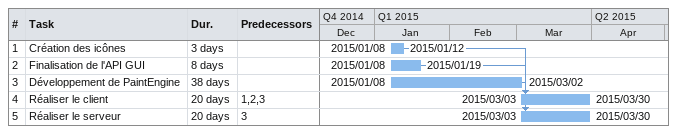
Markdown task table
| ID | Task | Duration | Start | Finish | Predecessors |
|---|---|---|---|---|---|
| 1 | Création des icônes | 3d | 2015-01-08 | 2015-01-12 |  |
| 2 | Finalisation de l'API GUI | 8d | 2015-01-08 | 2015-01-19 |  |
| 3 | Développement de PaintEngine | 38d | 2015-01-08 | 2015-03-02 |  |
| 4 | Réaliser le client | 20d | 2015-03-03 | 2015-03-30 | 1, 2, 3 |
| 5 | Réaliser le serveur | 20d | 2015-03-03 | 2015-03-30 | 3 |
